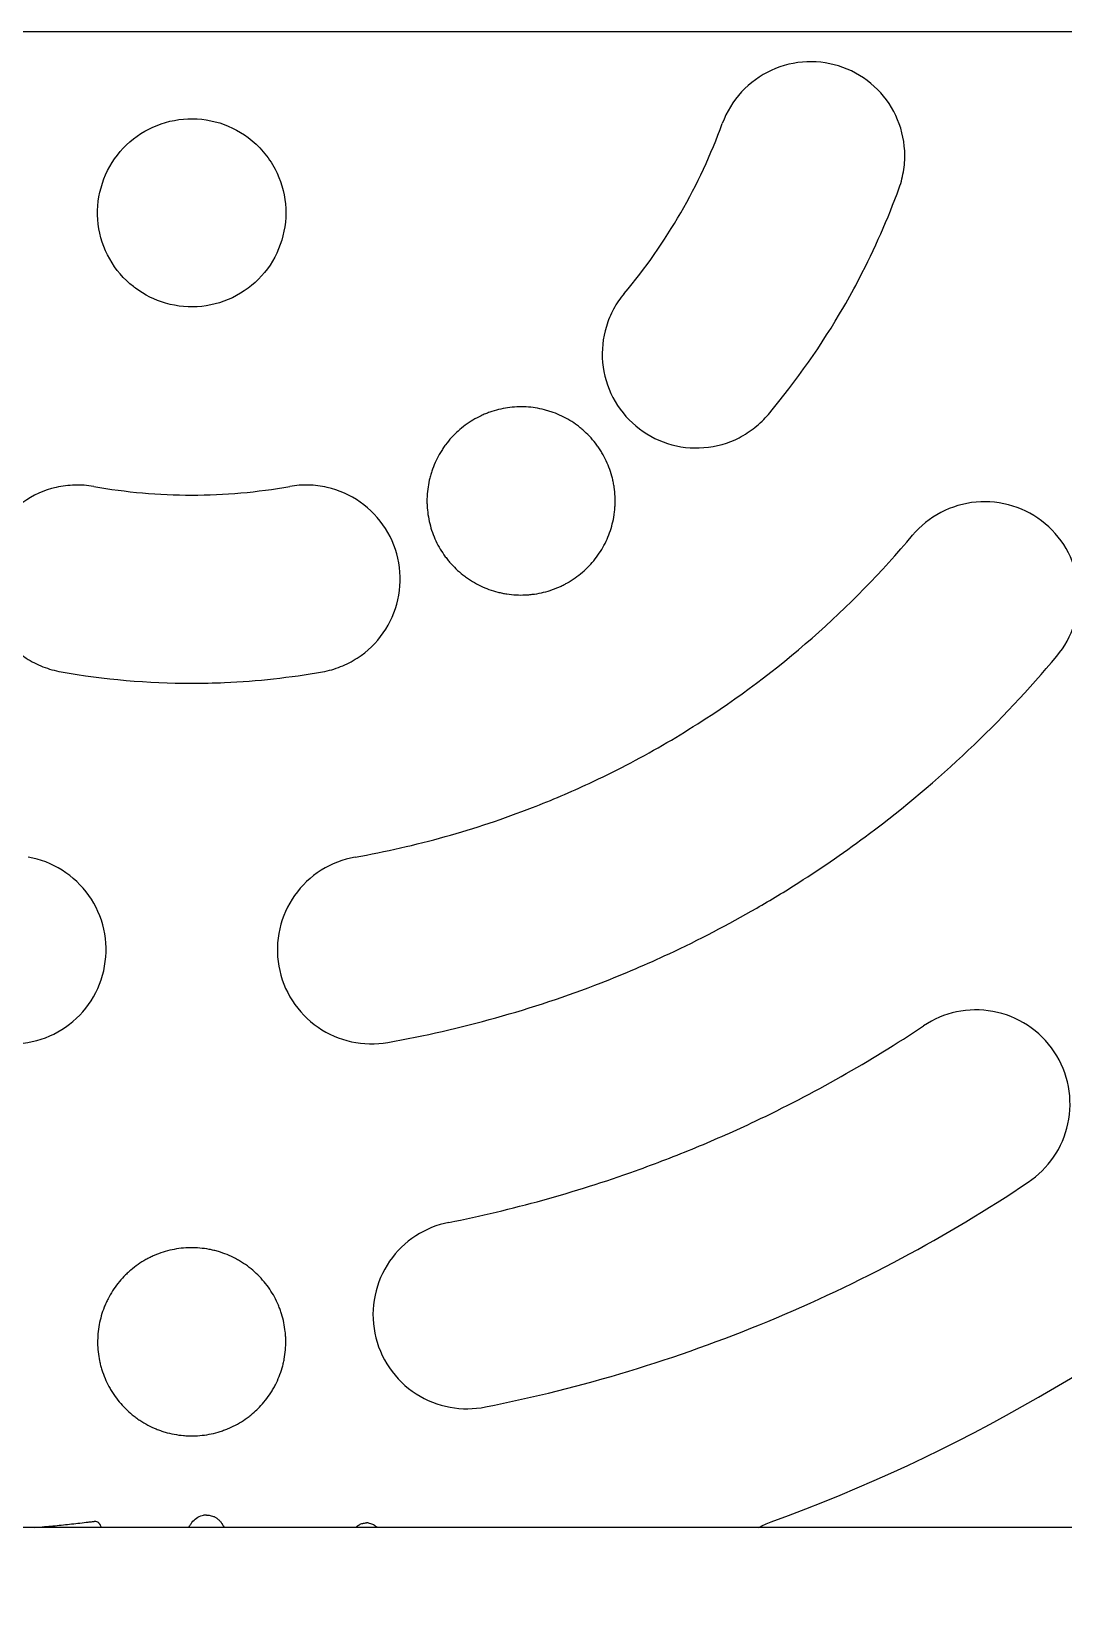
# Model space of a CAD drawing. Header units: millimetres. Extents: x 1061 to 4698, y 0 to 5700.
# Drawn here: x 2841.4 to 3088.2, y 2448.7 to 2825.8 of the extents above; entities that cross this region are included whole.
import ezdxf

# ---------------------------------------------------------------- set-up
doc = ezdxf.new("R2010")
doc.units = ezdxf.units.MM
doc.layers.add('AM_4', color=3, linetype='Continuous', lineweight=25)

msp = doc.modelspace()

# ---------------------------------------------------------------- linework, layer by layer
at = {"layer": 'AM_4'}
for p, q in [((2014.48, 2825.85), (3744.97, 2825.85)), ((2883.24, 2471.08), (2883.28, 2471.08)), ((3255.84, 2468.1), (2503.6, 2468.1)), ((2856.49, 2469.58), (2856.49, 2469.58)), ((2921.5, 2469.2), (2921.53, 2469.2))]:
    msp.add_line(p, q, dxfattribs=at)
for centre, radius, start, end in [((2879.72, 2850), 405, 290, 310), ((2949.92, 2850.1), 495, 270, 307.1965)]:
    msp.add_arc(centre, radius, start, end, dxfattribs=at)
for centre, major_axis, ratio, start_param, end_param in [((2883.24, 2466.9), (4.22, 0.04), 0.990282, 1.561515, 1.731957), ((2921.53, 2465.75), (3.46, 0.37), 0.993352, 1.354981, 1.463644)]:
    msp.add_ellipse(centre, major_axis=major_axis, ratio=ratio, start_param=start_param, end_param=end_param, dxfattribs=at)
for points, knots in [([(3048.87, 2788.44), (3049.39, 2789.86), (3049.76, 2791.34), (3050.2, 2794.33), (3050.27, 2795.84), (3050.03, 2800.27), (3049.31, 2803.13), (3046.81, 2808.4), (3045.06, 2810.77), (3040.75, 2814.72), (3038.2, 2816.26), (3032.68, 2818.27), (3029.76, 2818.73), (3023.88, 2818.5), (3020.99, 2817.8), (3015.63, 2815.33), (3013.22, 2813.58), (3009.18, 2809.22), (3007.61, 2806.64), (3006.58, 2803.83)], [0, 0, 0, 0, 0.455436, 0.455436, 0.909132, 0.909132, 1.789507, 1.789507, 2.668804, 2.668804, 3.562296, 3.562296, 4.44897, 4.44897, 5.338975, 5.338975, 6.227481, 6.227481, 7.126507, 7.126507, 7.126507, 7.126507]), ([(2866.25, 2764.48), (2868.42, 2762.86), (2870.88, 2761.63), (2876.29, 2760.07), (2879.22, 2759.82), (2885.02, 2760.44), (2887.84, 2761.31), (2892.99, 2764.09), (2895.28, 2765.98), (2899, 2770.52), (2900.39, 2773.14), (2902.1, 2778.76), (2902.4, 2781.71), (2901.84, 2787.54), (2901.01, 2790.37), (2898.86, 2794.45), (2897.92, 2795.83), (2895.76, 2798.37), (2894.56, 2799.5), (2893.23, 2800.49), (2890.88, 2802.26), (2888.2, 2803.55), (2882.5, 2805.02), (2879.55, 2805.19), (2873.78, 2804.39), (2871.01, 2803.44), (2865.96, 2800.54), (2863.74, 2798.6), (2860.15, 2793.98), (2858.82, 2791.33), (2857.25, 2785.66), (2857.03, 2782.7), (2857.75, 2776.85), (2858.67, 2774.03), (2861.55, 2768.91), (2863.48, 2766.66), (2865.94, 2764.72), (2866.09, 2764.6), (2866.25, 2764.48)], [7.104793, 7.104793, 7.104793, 7.104793, 7.920731, 7.920731, 8.793674, 8.793674, 9.670368, 9.670368, 10.550214, 10.550214, 11.43175, 11.43175, 12.312787, 12.312787, 13.189883, 13.189883, 13.690333, 13.690333, 14.187158, 14.187158, 14.187158, 15.07157, 15.07157, 15.951832, 15.951832, 16.824208, 16.824208, 17.701913, 17.701913, 18.584318, 18.584318, 19.468949, 19.468949, 20.352996, 20.352996, 21.23362, 21.23362, 21.291951, 21.291951, 21.291951, 21.291951]), ([(2983.14, 2763.22), (2988.19, 2769.24), (2992.71, 2775.69), (3000.57, 2789.31), (3003.89, 2796.44), (3006.58, 2803.83)], [-4.716747, -4.716747, -4.716747, -4.716747, -2.35832, -2.35832, 0, 0, 0, 0]), ([(3017.61, 2734.3), (3024.35, 2742.33), (3030.37, 2750.93), (3036.92, 2762.26), (3038.18, 2764.56), (3043.01, 2773.85), (3046.18, 2781.05), (3048.87, 2788.44)], [0, 0, 0, 0, 3.145319, 3.145319, 3.930301, 3.930301, 6.284139, 6.284139, 6.284139, 6.284139]), ([(2983.14, 2763.22), (2982.17, 2762.07), (2981.32, 2760.81), (2979.88, 2758.16), (2979.3, 2756.78), (2978, 2752.55), (2977.7, 2749.62), (2978.24, 2743.78), (2979.08, 2740.93), (2981.81, 2735.72), (2983.66, 2733.41), (2988.13, 2729.66), (2990.71, 2728.23), (2996.3, 2726.44), (2999.25, 2726.1), (3005.13, 2726.57), (3007.99, 2727.38), (3011.96, 2729.41), (3013.22, 2730.23), (3015.57, 2732.1), (3016.65, 2733.15), (3017.61, 2734.3)], [0, 0, 0, 0, 0.45373, 0.45373, 0.905154, 0.905154, 1.784215, 1.784215, 2.671307, 2.671307, 3.559281, 3.559281, 4.44283, 4.44283, 5.331491, 5.331491, 6.219102, 6.219102, 6.671892, 6.671892, 7.122871, 7.122871, 7.122871, 7.122871]), ([(2978.8, 2703.95), (2979.12, 2704.62), (2979.4, 2705.3), (2979.65, 2705.99), (2979.9, 2706.68), (2980.11, 2707.39), (2980.29, 2708.1), (2980.47, 2708.81), (2980.61, 2709.53), (2980.72, 2710.26), (2980.78, 2710.62), (2980.82, 2710.99), (2980.86, 2711.36), (2980.9, 2711.73), (2980.93, 2712.1), (2980.94, 2712.46), (2980.98, 2713.2), (2980.98, 2713.93), (2980.95, 2714.66), (2980.91, 2715.39), (2980.84, 2716.12), (2980.74, 2716.85), (2980.68, 2717.21), (2980.62, 2717.57), (2980.55, 2717.93), (2980.52, 2718.12), (2980.48, 2718.3), (2980.44, 2718.48), (2980.4, 2718.66), (2980.36, 2718.84), (2980.31, 2719.02), (2980.13, 2719.74), (2979.92, 2720.44), (2979.68, 2721.13), (2979.43, 2721.82), (2979.15, 2722.5), (2978.84, 2723.16), (2978.53, 2723.82), (2978.19, 2724.47), (2977.81, 2725.1), (2977.72, 2725.26), (2977.62, 2725.42), (2977.52, 2725.57), (2977.43, 2725.73), (2977.32, 2725.89), (2977.22, 2726.04), (2977.02, 2726.35), (2976.81, 2726.65), (2976.59, 2726.95), (2976.15, 2727.54), (2975.69, 2728.1), (2975.2, 2728.65), (2974.71, 2729.19), (2974.2, 2729.71), (2973.66, 2730.21), (2973.39, 2730.45), (2973.11, 2730.7), (2972.82, 2730.93), (2972.68, 2731.05), (2972.54, 2731.16), (2972.39, 2731.28), (2972.25, 2731.39), (2972.1, 2731.51), (2971.95, 2731.62), (2971.36, 2732.06), (2970.75, 2732.47), (2970.12, 2732.85), (2969.5, 2733.23), (2968.85, 2733.58), (2968.19, 2733.89), (2967.53, 2734.21), (2966.85, 2734.5), (2966.16, 2734.75), (2965.81, 2734.87), (2965.46, 2734.99), (2965.1, 2735.1), (2964.75, 2735.21), (2964.39, 2735.31), (2964.04, 2735.4), (2963.32, 2735.58), (2962.6, 2735.73), (2961.88, 2735.84), (2961.15, 2735.95), (2960.42, 2736.03), (2959.69, 2736.07), (2959.32, 2736.09), (2958.95, 2736.1), (2958.58, 2736.1), (2958.39, 2736.1), (2958.21, 2736.1), (2958.02, 2736.1), (2957.84, 2736.09), (2957.65, 2736.09), (2957.47, 2736.08), (2956.73, 2736.05), (2955.99, 2735.98), (2955.26, 2735.87), (2954.54, 2735.77), (2953.82, 2735.63), (2953.1, 2735.45), (2952.39, 2735.27), (2951.68, 2735.06), (2950.98, 2734.82), (2950.8, 2734.75), (2950.63, 2734.69), (2950.45, 2734.62), (2950.28, 2734.56), (2950.11, 2734.49), (2949.94, 2734.42), (2949.59, 2734.28), (2949.26, 2734.13), (2948.92, 2733.97), (2948.25, 2733.66), (2947.61, 2733.32), (2946.97, 2732.94), (2946.34, 2732.56), (2945.73, 2732.16), (2945.13, 2731.72), (2944.54, 2731.28), (2943.96, 2730.81), (2943.41, 2730.31), (2942.86, 2729.82), (2942.34, 2729.3), (2941.84, 2728.75), (2941.35, 2728.21), (2940.88, 2727.64), (2940.44, 2727.05), (2940.22, 2726.76), (2940.01, 2726.46), (2939.8, 2726.15), (2939.7, 2726), (2939.59, 2725.84), (2939.49, 2725.69), (2939.39, 2725.53), (2939.3, 2725.37), (2939.2, 2725.21), (2938.82, 2724.57), (2938.47, 2723.92), (2938.15, 2723.25), (2937.83, 2722.59), (2937.55, 2721.9), (2937.3, 2721.2), (2937.17, 2720.85), (2937.05, 2720.5), (2936.95, 2720.15), (2936.84, 2719.79), (2936.74, 2719.44), (2936.65, 2719.08), (2936.47, 2718.37), (2936.33, 2717.65), (2936.22, 2716.93), (2936.11, 2716.2), (2936.04, 2715.47), (2936, 2714.74), (2935.98, 2714.37), (2935.97, 2714), (2935.97, 2713.63), (2935.97, 2713.26), (2935.98, 2712.89), (2936, 2712.52), (2936.03, 2711.78), (2936.11, 2711.05), (2936.21, 2710.33), (2936.32, 2709.61), (2936.46, 2708.89), (2936.64, 2708.18), (2936.81, 2707.47), (2937.03, 2706.76), (2937.27, 2706.06), (2937.52, 2705.37), (2937.8, 2704.69), (2938.11, 2704.02), (2938.43, 2703.36), (2938.77, 2702.71), (2939.14, 2702.09), (2939.52, 2701.46), (2939.92, 2700.85), (2940.36, 2700.26), (2940.58, 2699.96), (2940.8, 2699.67), (2941.04, 2699.38), (2941.27, 2699.09), (2941.51, 2698.81), (2941.76, 2698.54), (2942.25, 2697.99), (2942.77, 2697.47), (2943.31, 2696.98), (2943.85, 2696.49), (2944.41, 2696.02), (2945, 2695.58), (2945.29, 2695.36), (2945.59, 2695.15), (2945.9, 2694.94), (2946.05, 2694.84), (2946.21, 2694.74), (2946.36, 2694.64), (2946.52, 2694.54), (2946.68, 2694.44), (2946.83, 2694.35), (2947.47, 2693.96), (2948.12, 2693.61), (2948.78, 2693.3), (2949.44, 2692.98), (2950.12, 2692.7), (2950.8, 2692.45), (2951.49, 2692.2), (2952.2, 2691.98), (2952.91, 2691.8), (2953.09, 2691.75), (2953.27, 2691.71), (2953.45, 2691.67), (2953.63, 2691.63), (2953.82, 2691.59), (2954, 2691.55), (2954.36, 2691.48), (2954.72, 2691.41), (2955.09, 2691.36), (2955.82, 2691.25), (2956.55, 2691.17), (2957.28, 2691.13), (2958.01, 2691.09), (2958.75, 2691.09), (2959.48, 2691.12), (2959.85, 2691.14), (2960.22, 2691.17), (2960.59, 2691.2), (2960.96, 2691.24), (2961.33, 2691.28), (2961.7, 2691.33), (2962.43, 2691.44), (2963.15, 2691.58), (2963.87, 2691.76), (2964.58, 2691.93), (2965.29, 2692.14), (2965.98, 2692.39), (2966.67, 2692.64), (2967.36, 2692.92), (2968.03, 2693.23), (2968.2, 2693.31), (2968.37, 2693.39), (2968.53, 2693.47), (2968.7, 2693.56), (2968.86, 2693.64), (2969.03, 2693.73), (2969.26, 2693.85), (2969.49, 2693.98), (2969.72, 2694.12)], [0, 0, 0, 0, 0.0024978, 0.0024978, 0.0024978, 0.0049955, 0.0049955, 0.0049955, 0.0074933, 0.0074933, 0.0074933, 0.0087421, 0.0087421, 0.0087421, 0.009991, 0.009991, 0.009991, 0.0124888, 0.0124888, 0.0124888, 0.0149865, 0.0149865, 0.0149865, 0.0162354, 0.0162354, 0.0162354, 0.0168599, 0.0168599, 0.0168599, 0.0174843, 0.0174843, 0.0174843, 0.0199821, 0.0199821, 0.0199821, 0.0224798, 0.0224798, 0.0224798, 0.0249776, 0.0249776, 0.0249776, 0.025602, 0.025602, 0.025602, 0.0262264, 0.0262264, 0.0262264, 0.0274753, 0.0274753, 0.0274753, 0.0299731, 0.0299731, 0.0299731, 0.0324708, 0.0324708, 0.0324708, 0.0337197, 0.0337197, 0.0337197, 0.0343442, 0.0343442, 0.0343442, 0.0349686, 0.0349686, 0.0349686, 0.0374664, 0.0374664, 0.0374664, 0.0399641, 0.0399641, 0.0399641, 0.0424619, 0.0424619, 0.0424619, 0.0437107, 0.0437107, 0.0437107, 0.0449596, 0.0449596, 0.0449596, 0.0474574, 0.0474574, 0.0474574, 0.0499551, 0.0499551, 0.0499551, 0.051204, 0.051204, 0.051204, 0.0518285, 0.0518285, 0.0518285, 0.0524529, 0.0524529, 0.0524529, 0.0549506, 0.0549506, 0.0549506, 0.0574484, 0.0574484, 0.0574484, 0.0599462, 0.0599462, 0.0599462, 0.0605706, 0.0605706, 0.0605706, 0.061195, 0.061195, 0.061195, 0.0624439, 0.0624439, 0.0624439, 0.0649417, 0.0649417, 0.0649417, 0.0674394, 0.0674394, 0.0674394, 0.0699372, 0.0699372, 0.0699372, 0.0724349, 0.0724349, 0.0724349, 0.0749327, 0.0749327, 0.0749327, 0.0761816, 0.0761816, 0.0761816, 0.076806, 0.076806, 0.076806, 0.0774305, 0.0774305, 0.0774305, 0.0799282, 0.0799282, 0.0799282, 0.082426, 0.082426, 0.082426, 0.0836749, 0.0836749, 0.0836749, 0.0849237, 0.0849237, 0.0849237, 0.0874215, 0.0874215, 0.0874215, 0.0899192, 0.0899192, 0.0899192, 0.0911681, 0.0911681, 0.0911681, 0.092417, 0.092417, 0.092417, 0.0949148, 0.0949148, 0.0949148, 0.0974125, 0.0974125, 0.0974125, 0.0999103, 0.0999103, 0.0999103, 0.102408, 0.102408, 0.102408, 0.1049058, 0.1049058, 0.1049058, 0.1074035, 0.1074035, 0.1074035, 0.1086524, 0.1086524, 0.1086524, 0.1099013, 0.1099013, 0.1099013, 0.1123991, 0.1123991, 0.1123991, 0.1148968, 0.1148968, 0.1148968, 0.1161457, 0.1161457, 0.1161457, 0.1167701, 0.1167701, 0.1167701, 0.1173946, 0.1173946, 0.1173946, 0.1198923, 0.1198923, 0.1198923, 0.1223901, 0.1223901, 0.1223901, 0.1248878, 0.1248878, 0.1248878, 0.1255123, 0.1255123, 0.1255123, 0.1261367, 0.1261367, 0.1261367, 0.1273856, 0.1273856, 0.1273856, 0.1298834, 0.1298834, 0.1298834, 0.1323811, 0.1323811, 0.1323811, 0.13363, 0.13363, 0.13363, 0.1348789, 0.1348789, 0.1348789, 0.1373766, 0.1373766, 0.1373766, 0.1398744, 0.1398744, 0.1398744, 0.1423721, 0.1423721, 0.1423721, 0.1429966, 0.1429966, 0.1429966, 0.143621, 0.143621, 0.143621, 0.1445165, 0.1445165, 0.1445165, 0.1445165]), ([(2856.28, 2717.05), (2854.79, 2717.31), (2853.28, 2717.43), (2850.26, 2717.34), (2848.77, 2717.15), (2844.44, 2716.15), (2841.75, 2714.94), (2836.97, 2711.56), (2834.94, 2709.42), (2831.71, 2704.32), (2830.7, 2701.53), (2829.71, 2695.94), (2829.76, 2693), (2831, 2687.26), (2832.18, 2684.53), (2835.53, 2679.68), (2837.67, 2677.61), (2841.41, 2675.19), (2842.75, 2674.5), (2845.54, 2673.4), (2846.99, 2673), (2848.47, 2672.73)], [0, 0, 0, 0, 0.453779, 0.453779, 0.906288, 0.906288, 1.788243, 1.788243, 2.6715, 2.6715, 3.608632, 3.608632, 4.595123, 4.595123, 5.587398, 5.587398, 6.57851, 6.57851, 7.083954, 7.083954, 7.587373, 7.587373, 7.587373, 7.587373]), ([(2856.28, 2717.05), (2864.02, 2715.69), (2871.86, 2715), (2887.58, 2715), (2895.42, 2715.69), (2903.17, 2717.05)], [-4.716748, -4.716748, -4.716748, -4.716748, -2.358321, -2.358321, 0, 0, 0, 0]), ([(2910.98, 2672.73), (2912.47, 2673), (2913.92, 2673.41), (2916.73, 2674.51), (2918.06, 2675.2), (2921.76, 2677.6), (2923.87, 2679.65), (2927.2, 2684.42), (2928.39, 2687.12), (2929.68, 2692.86), (2929.75, 2695.85), (2928.72, 2701.71), (2927.64, 2704.49), (2924.46, 2709.48), (2922.4, 2711.62), (2917.62, 2714.98), (2914.93, 2716.17), (2910.64, 2717.16), (2909.15, 2717.35), (2906.15, 2717.42), (2904.65, 2717.31), (2903.17, 2717.05)], [0, 0, 0, 0, 0.453482, 0.453482, 0.904659, 0.904659, 1.780177, 1.780177, 2.662553, 2.662553, 3.560614, 3.560614, 4.456243, 4.456243, 5.345345, 5.345345, 6.221159, 6.221159, 6.670849, 6.670849, 7.12281, 7.12281, 7.12281, 7.12281]), ([(3086.56, 2676.45), (3088.45, 2678.71), (3089.88, 2681.32), (3091.66, 2686.92), (3091.98, 2689.85), (3091.5, 2695.71), (3090.68, 2698.58), (3087.96, 2703.87), (3086.07, 2706.22), (3081.52, 2710.05), (3078.89, 2711.49), (3073.21, 2713.27), (3070.22, 2713.59), (3064.31, 2713.04), (3061.45, 2712.2), (3056.25, 2709.46), (3053.96, 2707.61), (3052.08, 2705.37)], [0, 0, 0, 0, 0.886116, 0.886116, 1.766704, 1.766704, 2.664417, 2.664417, 3.572986, 3.572986, 4.475641, 4.475641, 5.378886, 5.378886, 6.270968, 6.270968, 7.148166, 7.148166, 7.148166, 7.148166]), ([(2918.79, 2628.42), (2922.42, 2629.06), (2926.03, 2629.79), (2933.21, 2631.42), (2936.77, 2632.32), (2947.39, 2635.29), (2954.35, 2637.61), (2965.79, 2642.05), (2970.31, 2643.98), (2980.74, 2648.84), (2986.58, 2651.88), (2995.13, 2656.82), (2997.93, 2658.53), (3010.32, 2666.42), (3019.46, 2673.28), (3036.67, 2688.37), (3044.71, 2696.58), (3052.08, 2705.37)], [-15.707947, -15.707947, -15.707947, -15.707947, -14.605395, -14.605395, -13.506545, -13.506545, -11.304598, -11.304598, -9.827217, -9.827217, -7.849079, -7.849079, -6.865374, -6.865374, -3.443133, -3.443133, 0, 0, 0, 0]), ([(2969.72, 2694.12), (2969.81, 2694.17), (2969.9, 2694.22), (2969.99, 2694.27), (2970.63, 2694.65), (2971.24, 2695.06), (2971.83, 2695.49), (2972.42, 2695.93), (2972.99, 2696.4), (2973.54, 2696.89), (2973.82, 2697.14), (2974.08, 2697.39), (2974.35, 2697.66), (2974.48, 2697.79), (2974.61, 2697.92), (2974.74, 2698.05), (2974.87, 2698.19), (2974.99, 2698.32), (2975.12, 2698.46), (2975.62, 2699.01), (2976.08, 2699.58), (2976.52, 2700.17), (2976.96, 2700.76), (2977.37, 2701.37), (2977.75, 2702), (2978.13, 2702.63), (2978.48, 2703.28), (2978.8, 2703.95)], [0.14451649, 0.14451649, 0.14451649, 0.14451649, 0.14486989, 0.14486989, 0.14486989, 0.14736765, 0.14736765, 0.14736765, 0.14986541, 0.14986541, 0.14986541, 0.15111428, 0.15111428, 0.15111428, 0.15173872, 0.15173872, 0.15173872, 0.15236316, 0.15236316, 0.15236316, 0.15486092, 0.15486092, 0.15486092, 0.15735867, 0.15735867, 0.15735867, 0.15985643, 0.15985643, 0.15985643, 0.15985643]), ([(2926.61, 2584.1), (2944.05, 2587.18), (2961.13, 2591.96), (2983.12, 2600.51), (2988.54, 2602.83), (3001.01, 2608.65), (3007.98, 2612.28), (3018.2, 2618.18), (3021.56, 2620.22), (3030.65, 2626.02), (3036.3, 2629.93), (3050.03, 2640.24), (3057.91, 2646.88), (3072.87, 2661.05), (3079.93, 2668.55), (3086.56, 2676.45)], [0, 0, 0, 0, 5.312033, 5.312033, 7.08312, 7.08312, 9.44814, 9.44814, 10.626117, 10.626117, 12.686495, 12.686495, 15.778237, 15.778237, 18.86997, 18.86997, 18.86997, 18.86997]), ([(2848.47, 2672.73), (2858.79, 2670.91), (2869.25, 2670), (2882.34, 2670), (2884.96, 2670.06), (2895.42, 2670.51), (2903.24, 2671.37), (2910.98, 2672.73)], [0, 0, 0, 0, 3.145319, 3.145319, 3.930302, 3.930302, 6.284139, 6.284139, 6.284139, 6.284139]), ([(2832.84, 2584.1), (2835.75, 2583.59), (2838.73, 2583.65), (2844.48, 2584.93), (2847.18, 2586.11), (2852.01, 2589.47), (2854.08, 2591.61), (2857.28, 2596.6), (2858.38, 2599.41), (2859.42, 2605.27), (2859.35, 2608.26), (2858.06, 2614.07), (2856.84, 2616.82), (2853.41, 2621.67), (2851.24, 2623.72), (2846.27, 2626.85), (2843.53, 2627.91), (2840.65, 2628.42)], [0, 0, 0, 0, 0.887325, 0.887325, 1.770557, 1.770557, 2.663635, 2.663635, 3.572807, 3.572807, 4.475299, 4.475299, 5.378352, 5.378352, 6.270246, 6.270246, 7.147054, 7.147054, 7.147054, 7.147054]), ([(2918.79, 2628.42), (2915.9, 2627.91), (2913.13, 2626.83), (2908.17, 2623.69), (2906.03, 2621.65), (2902.63, 2616.85), (2901.42, 2614.14), (2900.1, 2608.35), (2900.02, 2605.32), (2901.06, 2599.41), (2902.16, 2596.6), (2905.39, 2591.58), (2907.48, 2589.43), (2912.33, 2586.08), (2915.04, 2584.9), (2920.76, 2583.65), (2923.72, 2583.59), (2926.61, 2584.1)], [0, 0, 0, 0, 0.883075, 0.883075, 1.766725, 1.766725, 2.65876, 2.65876, 3.571983, 3.571983, 4.483319, 4.483319, 5.384075, 5.384075, 6.265556, 6.265556, 7.146447, 7.146447, 7.146447, 7.146447]), ([(3079.73, 2550.67), (3082.11, 2552.27), (3084.17, 2554.3), (3087.45, 2559.09), (3088.62, 2561.8), (3089.86, 2567.6), (3089.89, 2570.62), (3088.78, 2576.52), (3087.62, 2579.36), (3084.25, 2584.41), (3082.07, 2586.56), (3077.03, 2589.85), (3074.22, 2590.98), (3068.39, 2592.04), (3065.44, 2592), (3059.77, 2590.8), (3057.11, 2589.68), (3054.73, 2588.09)], [0, 0, 0, 0, 0.860998, 0.860998, 1.747806, 1.747806, 2.657403, 2.657403, 3.590224, 3.590224, 4.520655, 4.520655, 5.43572, 5.43572, 6.32067, 6.32067, 7.179586, 7.179586, 7.179586, 7.179586]), ([(2941.18, 2541.05), (2948.75, 2542.56), (2956.25, 2544.34), (2971.14, 2548.46), (2978.53, 2550.8), (2990.67, 2555.14), (2995.49, 2557), (3005.03, 2560.95), (3009.76, 2563.04), (3021.41, 2568.56), (3028.27, 2572.12), (3041.71, 2579.73), (3048.29, 2583.79), (3054.73, 2588.09)], [-12.377406, -12.377406, -12.377406, -12.377406, -10.058804, -10.058804, -7.734679, -7.734679, -6.182751, -6.182751, -4.635305, -4.635305, -2.321115, -2.321115, 0, 0, 0, 0]), ([(2949.96, 2496.92), (2961.51, 2499.22), (2972.95, 2502.08), (2995.5, 2508.92), (3006.6, 2512.89), (3028.38, 2521.91), (3039.04, 2526.95), (3059.82, 2538.06), (3069.93, 2544.13), (3079.73, 2550.67)], [0, 0, 0, 0, 3.535399, 3.535399, 7.072591, 7.072591, 10.60955, 10.60955, 14.146766, 14.146766, 14.146766, 14.146766]), ([(2941.18, 2541.05), (2938.36, 2540.49), (2935.69, 2539.4), (2930.83, 2536.24), (2928.71, 2534.17), (2925.35, 2529.3), (2924.16, 2526.53), (2922.92, 2520.64), (2922.91, 2517.57), (2924.09, 2511.61), (2925.28, 2508.79), (2928.69, 2503.81), (2930.86, 2501.69), (2935.86, 2498.48), (2938.61, 2497.38), (2944.3, 2496.34), (2947.16, 2496.36), (2949.96, 2496.92)], [0, 0, 0, 0, 0.860809, 0.860809, 1.749202, 1.749202, 2.659785, 2.659785, 3.594608, 3.594608, 4.526516, 4.526516, 5.445596, 5.445596, 6.334248, 6.334248, 7.189599, 7.189599, 7.189599, 7.189599]), ([(2895.63, 2496.59), (2895.72, 2496.68), (2895.82, 2496.77), (2895.9, 2496.87), (2896.41, 2497.39), (2896.9, 2497.94), (2897.35, 2498.52), (2897.8, 2499.09), (2898.23, 2499.68), (2898.63, 2500.3), (2898.73, 2500.46), (2898.83, 2500.61), (2898.92, 2500.77), (2899.02, 2500.93), (2899.11, 2501.09), (2899.21, 2501.24), (2899.39, 2501.56), (2899.57, 2501.89), (2899.73, 2502.21), (2900.07, 2502.86), (2900.37, 2503.52), (2900.64, 2504.2), (2900.9, 2504.87), (2901.14, 2505.56), (2901.34, 2506.26), (2901.44, 2506.61), (2901.53, 2506.96), (2901.62, 2507.31), (2901.7, 2507.67), (2901.78, 2508.03), (2901.84, 2508.39), (2901.98, 2509.11), (2902.08, 2509.83), (2902.14, 2510.56), (2902.2, 2511.29), (2902.23, 2512.02), (2902.22, 2512.75), (2902.22, 2513.12), (2902.2, 2513.48), (2902.18, 2513.85), (2902.16, 2514.21), (2902.13, 2514.57), (2902.09, 2514.93), (2902.01, 2515.66), (2901.9, 2516.37), (2901.75, 2517.08), (2901.6, 2517.79), (2901.42, 2518.49), (2901.21, 2519.19), (2901.1, 2519.54), (2900.98, 2519.88), (2900.85, 2520.23), (2900.79, 2520.4), (2900.73, 2520.57), (2900.66, 2520.74), (2900.59, 2520.92), (2900.52, 2521.08), (2900.45, 2521.25), (2900.17, 2521.93), (2899.85, 2522.59), (2899.5, 2523.23), (2899.16, 2523.87), (2898.78, 2524.49), (2898.37, 2525.09), (2897.96, 2525.7), (2897.52, 2526.29), (2897.04, 2526.86), (2896.57, 2527.43), (2896.07, 2527.97), (2895.55, 2528.49), (2895.03, 2529.01), (2894.48, 2529.5), (2893.91, 2529.96), (2893.34, 2530.43), (2892.75, 2530.86), (2892.13, 2531.27), (2891.97, 2531.38), (2891.81, 2531.48), (2891.66, 2531.58), (2891.5, 2531.67), (2891.34, 2531.77), (2891.18, 2531.87), (2890.86, 2532.06), (2890.53, 2532.24), (2890.2, 2532.41), (2889.55, 2532.76), (2888.87, 2533.07), (2888.19, 2533.35), (2887.5, 2533.63), (2886.8, 2533.87), (2886.09, 2534.08), (2885.73, 2534.19), (2885.37, 2534.28), (2885.01, 2534.37), (2884.82, 2534.42), (2884.64, 2534.46), (2884.46, 2534.5), (2884.27, 2534.54), (2884.09, 2534.57), (2883.91, 2534.61), (2883.17, 2534.75), (2882.43, 2534.85), (2881.69, 2534.91), (2880.95, 2534.98), (2880.21, 2535.01), (2879.47, 2535), (2878.72, 2534.99), (2877.98, 2534.94), (2877.23, 2534.86), (2876.48, 2534.78), (2875.74, 2534.66), (2875.02, 2534.5), (2874.29, 2534.35), (2873.57, 2534.16), (2872.87, 2533.93), (2872.16, 2533.7), (2871.47, 2533.44), (2870.78, 2533.15), (2870.61, 2533.07), (2870.44, 2533), (2870.27, 2532.92), (2870.1, 2532.84), (2869.93, 2532.76), (2869.77, 2532.68), (2869.43, 2532.51), (2869.1, 2532.34), (2868.78, 2532.16), (2868.13, 2531.8), (2867.5, 2531.41), (2866.9, 2530.99), (2866.29, 2530.57), (2865.71, 2530.12), (2865.15, 2529.64), (2864.87, 2529.4), (2864.59, 2529.16), (2864.32, 2528.91), (2864.19, 2528.78), (2864.06, 2528.65), (2863.92, 2528.52), (2863.79, 2528.39), (2863.66, 2528.26), (2863.53, 2528.12), (2863.02, 2527.59), (2862.53, 2527.04), (2862.08, 2526.46), (2861.63, 2525.89), (2861.2, 2525.3), (2860.81, 2524.68), (2860.41, 2524.07), (2860.05, 2523.44), (2859.71, 2522.79), (2859.63, 2522.62), (2859.55, 2522.46), (2859.47, 2522.3), (2859.39, 2522.13), (2859.31, 2521.96), (2859.23, 2521.8), (2859.08, 2521.46), (2858.94, 2521.12), (2858.8, 2520.78), (2858.53, 2520.1), (2858.3, 2519.42), (2858.1, 2518.72), (2857.9, 2518.02), (2857.73, 2517.32), (2857.6, 2516.61), (2857.47, 2515.89), (2857.37, 2515.17), (2857.31, 2514.44)], [0.0626213, 0.0626213, 0.0626213, 0.0626213, 0.06306539, 0.06306539, 0.06306539, 0.065588, 0.065588, 0.065588, 0.06811062, 0.06811062, 0.06811062, 0.06874127, 0.06874127, 0.06874127, 0.06937193, 0.06937193, 0.06937193, 0.07063323, 0.07063323, 0.07063323, 0.07315585, 0.07315585, 0.07315585, 0.07567847, 0.07567847, 0.07567847, 0.07693977, 0.07693977, 0.07693977, 0.07820108, 0.07820108, 0.07820108, 0.0807237, 0.0807237, 0.0807237, 0.08324631, 0.08324631, 0.08324631, 0.08450762, 0.08450762, 0.08450762, 0.08576893, 0.08576893, 0.08576893, 0.08829154, 0.08829154, 0.08829154, 0.09081416, 0.09081416, 0.09081416, 0.09207547, 0.09207547, 0.09207547, 0.09270612, 0.09270612, 0.09270612, 0.09333677, 0.09333677, 0.09333677, 0.09585939, 0.09585939, 0.09585939, 0.09838201, 0.09838201, 0.09838201, 0.10090462, 0.10090462, 0.10090462, 0.10342724, 0.10342724, 0.10342724, 0.10594985, 0.10594985, 0.10594985, 0.10847247, 0.10847247, 0.10847247, 0.10910312, 0.10910312, 0.10910312, 0.10973378, 0.10973378, 0.10973378, 0.11099508, 0.11099508, 0.11099508, 0.1135177, 0.1135177, 0.1135177, 0.11604031, 0.11604031, 0.11604031, 0.11730162, 0.11730162, 0.11730162, 0.11793228, 0.11793228, 0.11793228, 0.11856293, 0.11856293, 0.11856293, 0.12108555, 0.12108555, 0.12108555, 0.12360816, 0.12360816, 0.12360816, 0.12613078, 0.12613078, 0.12613078, 0.12865339, 0.12865339, 0.12865339, 0.13117601, 0.13117601, 0.13117601, 0.13369862, 0.13369862, 0.13369862, 0.13432928, 0.13432928, 0.13432928, 0.13495993, 0.13495993, 0.13495993, 0.13622124, 0.13622124, 0.13622124, 0.13874385, 0.13874385, 0.13874385, 0.14126647, 0.14126647, 0.14126647, 0.14252778, 0.14252778, 0.14252778, 0.14315843, 0.14315843, 0.14315843, 0.14378909, 0.14378909, 0.14378909, 0.1463117, 0.1463117, 0.1463117, 0.14883432, 0.14883432, 0.14883432, 0.15135693, 0.15135693, 0.15135693, 0.15198759, 0.15198759, 0.15198759, 0.15261824, 0.15261824, 0.15261824, 0.15387955, 0.15387955, 0.15387955, 0.15640216, 0.15640216, 0.15640216, 0.15892484, 0.15892484, 0.15892484, 0.16144739, 0.16144739, 0.16144739, 0.16144739]), ([(2857.31, 2514.44), (2857.24, 2513.71), (2857.22, 2512.98), (2857.22, 2512.26), (2857.23, 2511.53), (2857.28, 2510.81), (2857.35, 2510.09), (2857.43, 2509.37), (2857.54, 2508.65), (2857.69, 2507.94), (2857.76, 2507.58), (2857.85, 2507.22), (2857.94, 2506.87), (2858.03, 2506.51), (2858.13, 2506.16), (2858.24, 2505.81), (2858.46, 2505.11), (2858.71, 2504.43), (2858.99, 2503.76), (2859.27, 2503.09), (2859.59, 2502.44), (2859.93, 2501.79), (2860.11, 2501.47), (2860.29, 2501.16), (2860.48, 2500.84), (2860.67, 2500.53), (2860.87, 2500.22), (2861.07, 2499.91), (2861.49, 2499.3), (2861.93, 2498.71), (2862.4, 2498.15), (2862.86, 2497.58), (2863.36, 2497.04), (2863.88, 2496.53), (2864.4, 2496.01), (2864.95, 2495.52), (2865.52, 2495.05), (2865.67, 2494.93), (2865.81, 2494.82), (2865.96, 2494.7), (2866.11, 2494.59), (2866.25, 2494.48), (2866.4, 2494.37), (2866.7, 2494.15), (2867.01, 2493.93), (2867.32, 2493.73), (2867.94, 2493.32), (2868.57, 2492.94), (2869.22, 2492.6), (2869.88, 2492.26), (2870.55, 2491.94), (2871.24, 2491.66), (2871.58, 2491.52), (2871.93, 2491.39), (2872.28, 2491.27), (2872.46, 2491.2), (2872.64, 2491.14), (2872.82, 2491.09), (2873, 2491.03), (2873.18, 2490.97), (2873.35, 2490.92), (2874.07, 2490.71), (2874.79, 2490.53), (2875.52, 2490.4), (2876.25, 2490.26), (2876.99, 2490.15), (2877.73, 2490.09), (2878.1, 2490.06), (2878.47, 2490.03), (2878.85, 2490.02), (2879.22, 2490), (2879.6, 2490), (2879.97, 2490), (2880.72, 2490.01), (2881.47, 2490.06), (2882.21, 2490.14), (2882.95, 2490.22), (2883.68, 2490.34), (2884.41, 2490.49), (2885.13, 2490.65), (2885.85, 2490.84), (2886.56, 2491.06), (2886.74, 2491.12), (2886.92, 2491.18), (2887.1, 2491.24), (2887.27, 2491.3), (2887.45, 2491.37), (2887.62, 2491.43), (2887.97, 2491.56), (2888.32, 2491.7), (2888.66, 2491.85), (2889.34, 2492.15), (2890.01, 2492.47), (2890.65, 2492.83), (2891.29, 2493.19), (2891.92, 2493.58), (2892.53, 2494), (2892.83, 2494.21), (2893.13, 2494.43), (2893.43, 2494.65), (2893.72, 2494.88), (2894.01, 2495.11), (2894.29, 2495.35), (2894.76, 2495.75), (2895.21, 2496.16), (2895.63, 2496.59)], [0, 0, 0, 0, 0.00252262, 0.00252262, 0.00252262, 0.00504523, 0.00504523, 0.00504523, 0.00756785, 0.00756785, 0.00756785, 0.00882915, 0.00882915, 0.00882915, 0.01009046, 0.01009046, 0.01009046, 0.01261308, 0.01261308, 0.01261308, 0.01513569, 0.01513569, 0.01513569, 0.016397, 0.016397, 0.016397, 0.01765831, 0.01765831, 0.01765831, 0.02018092, 0.02018092, 0.02018092, 0.02270354, 0.02270354, 0.02270354, 0.02522616, 0.02522616, 0.02522616, 0.02585681, 0.02585681, 0.02585681, 0.02648746, 0.02648746, 0.02648746, 0.02774877, 0.02774877, 0.02774877, 0.03027139, 0.03027139, 0.03027139, 0.032794, 0.032794, 0.032794, 0.03405531, 0.03405531, 0.03405531, 0.03468596, 0.03468596, 0.03468596, 0.03531662, 0.03531662, 0.03531662, 0.03783923, 0.03783923, 0.03783923, 0.04036185, 0.04036185, 0.04036185, 0.04162316, 0.04162316, 0.04162316, 0.04288446, 0.04288446, 0.04288446, 0.04540708, 0.04540708, 0.04540708, 0.0479297, 0.0479297, 0.0479297, 0.05045231, 0.05045231, 0.05045231, 0.05108296, 0.05108296, 0.05108296, 0.05171362, 0.05171362, 0.05171362, 0.05297493, 0.05297493, 0.05297493, 0.05549754, 0.05549754, 0.05549754, 0.05802016, 0.05802016, 0.05802016, 0.05928146, 0.05928146, 0.05928146, 0.06054277, 0.06054277, 0.06054277, 0.0626213, 0.0626213, 0.0626213, 0.0626213]), ([(2879.01, 2468.1), (2879.15, 2468.34), (2879.3, 2468.57), (2879.45, 2468.83), (2879.46, 2468.84), (2879.47, 2468.86), (2879.48, 2468.86), (2879.49, 2468.88), (2879.49, 2468.89), (2879.5, 2468.9), (2879.5, 2468.91), (2879.51, 2468.92), (2879.51, 2468.92), (2879.51, 2468.93), (2879.52, 2468.93), (2879.52, 2468.94), (2879.52, 2468.94), (2879.53, 2468.95), (2879.53, 2468.95), (2879.53, 2468.95), (2879.53, 2468.96), (2879.53, 2468.96), (2879.53, 2468.96), (2879.54, 2468.96), (2879.54, 2468.96), (2879.54, 2468.97), (2879.54, 2468.97), (2879.54, 2468.97), (2879.54, 2468.97), (2879.54, 2468.97), (2879.54, 2468.97), (2879.55, 2468.98), (2879.55, 2468.99), (2879.83, 2469.43), (2880.16, 2469.81), (2880.94, 2470.44), (2881.38, 2470.69), (2882.08, 2470.92), (2882.3, 2470.98), (2882.52, 2471.02)], [-0.7634868, -0.7634868, -0.7634868, -0.7634868, -0.4436633, -0.4436633, -0.4301038, -0.4301038, -0.4190525, -0.4190525, -0.4100281, -0.4100281, -0.4025443, -0.4025443, -0.3965582, -0.3965582, -0.3917808, -0.3917808, -0.3879935, -0.3879935, -0.384722, -0.384722, -0.3821934, -0.3821934, -0.3809741, -0.3809741, -0.3788661, -0.3788661, -0.3787894, -0.3787894, -0.3787302, -0.3787302, -0.3785186, -0.3785186, -0.3744509, -0.3744509, -0.2208513, -0.2208513, -0.0681954, -0.0681954, 0, 0, 0, 0]), ([(2883.91, 2471.03), (2884.08, 2471), (2884.25, 2470.97), (2884.41, 2470.92), (2884.59, 2470.87), (2884.78, 2470.81), (2884.95, 2470.74), (2885.02, 2470.71), (2885.09, 2470.67), (2885.16, 2470.64), (2885.26, 2470.59), (2885.35, 2470.54), (2885.45, 2470.48), (2885.54, 2470.43), (2885.63, 2470.37), (2885.72, 2470.31), (2885.78, 2470.26), (2885.84, 2470.22), (2885.9, 2470.17), (2886.01, 2470.09), (2886.12, 2470), (2886.22, 2469.9), (2886.25, 2469.87), (2886.28, 2469.84), (2886.31, 2469.82), (2886.36, 2469.77), (2886.4, 2469.72), (2886.45, 2469.67), (2886.52, 2469.59), (2886.59, 2469.51), (2886.65, 2469.43), (2886.72, 2469.34), (2886.78, 2469.26), (2886.84, 2469.17), (2886.88, 2469.12), (2886.91, 2469.08), (2886.94, 2469.02), (2886.95, 2469.01), (2886.96, 2468.99), (2886.97, 2468.97), (2886.97, 2468.97), (2886.98, 2468.97), (2886.98, 2468.96), (2886.98, 2468.95), (2886.99, 2468.95), (2886.99, 2468.94), (2887, 2468.93), (2887.01, 2468.91), (2887.02, 2468.9), (2887.02, 2468.89), (2887.03, 2468.88), (2887.03, 2468.87), (2887.06, 2468.83), (2887.08, 2468.79), (2887.11, 2468.75), (2887.16, 2468.66), (2887.22, 2468.57), (2887.27, 2468.49), (2887.35, 2468.36), (2887.43, 2468.23), (2887.51, 2468.1)], [0, 0, 0, 0, 0.00051019, 0.00051019, 0.00051019, 0.001081706, 0.001081706, 0.001081706, 0.001308755, 0.001308755, 0.001308755, 0.001640908, 0.001640908, 0.001640908, 0.001963133, 0.001963133, 0.001963133, 0.002196414, 0.002196414, 0.002196414, 0.002617511, 0.002617511, 0.002617511, 0.002739599, 0.002739599, 0.002739599, 0.002944699, 0.002944699, 0.002944699, 0.003263196, 0.003263196, 0.003263196, 0.003599077, 0.003599077, 0.003599077, 0.003774403, 0.003774403, 0.003774403, 0.003828202, 0.003828202, 0.003828202, 0.003840669, 0.003840669, 0.003840669, 0.003875858, 0.003875858, 0.003875858, 0.003926266, 0.003926266, 0.003926266, 0.003957134, 0.003957134, 0.003957134, 0.004112843, 0.004112843, 0.004112843, 0.004424175, 0.004424175, 0.004424175, 0.004894773, 0.004894773, 0.004894773, 0.004894773]), ([(2842.16, 2468.1), (2842.96, 2468.16), (2843.76, 2468.23), (2844.56, 2468.3), (2845.89, 2468.41), (2847.21, 2468.54), (2848.53, 2468.68), (2849.86, 2468.81), (2851.18, 2468.96), (2852.5, 2469.11), (2853.17, 2469.18), (2853.83, 2469.26), (2854.49, 2469.34), (2854.82, 2469.38), (2855.15, 2469.42), (2855.48, 2469.46), (2855.64, 2469.48), (2855.81, 2469.5), (2855.98, 2469.52), (2856.06, 2469.53), (2856.14, 2469.54), (2856.22, 2469.55), (2856.26, 2469.56), (2856.31, 2469.56), (2856.35, 2469.57), (2856.37, 2469.57), (2856.39, 2469.57), (2856.41, 2469.57), (2856.42, 2469.58), (2856.43, 2469.58), (2856.45, 2469.58), (2856.45, 2469.58), (2856.46, 2469.58), (2856.46, 2469.58), (2856.47, 2469.58), (2856.47, 2469.58), (2856.47, 2469.58), (2856.47, 2469.58), (2856.48, 2469.58), (2856.48, 2469.58), (2856.48, 2469.58), (2856.48, 2469.58), (2856.48, 2469.58), (2856.48, 2469.58), (2856.48, 2469.58), (2856.49, 2469.58)], [0.06182, 0.06182, 0.06182, 0.06182, 0.06424394, 0.06424394, 0.06424394, 0.06825246, 0.06825246, 0.06825246, 0.07226098, 0.07226098, 0.07226098, 0.07426524, 0.07426524, 0.07426524, 0.07526737, 0.07526737, 0.07526737, 0.07576843, 0.07576843, 0.07576843, 0.07601897, 0.07601897, 0.07601897, 0.07614423, 0.07614423, 0.07614423, 0.07620686, 0.07620686, 0.07620686, 0.07623818, 0.07623818, 0.07623818, 0.07625384, 0.07625384, 0.07625384, 0.07626167, 0.07626167, 0.07626167, 0.07626558, 0.07626558, 0.07626558, 0.07626754, 0.07626754, 0.07626754, 0.0762695, 0.0762695, 0.0762695, 0.0762695]), ([(2856.49, 2469.58), (2856.52, 2469.59), (2856.54, 2469.59), (2856.58, 2469.59), (2856.59, 2469.59), (2856.61, 2469.59), (2856.64, 2469.59), (2856.64, 2469.59), (2856.64, 2469.59), (2856.65, 2469.59), (2856.66, 2469.59), (2856.67, 2469.6), (2856.68, 2469.6), (2856.68, 2469.6), (2856.69, 2469.6), (2856.69, 2469.6), (2856.7, 2469.6), (2856.72, 2469.6), (2856.73, 2469.59)], [0.0013085672, 0.0013085672, 0.0013085672, 0.0013085672, 0.001370163, 0.001370163, 0.001370163, 0.001400961, 0.001400961, 0.001400961, 0.0014055107, 0.0014055107, 0.0014055107, 0.00141636, 0.00141636, 0.00141636, 0.0014216784, 0.0014216784, 0.0014216784, 0.001431759, 0.001431759, 0.001431759, 0.001431759]), ([(2857.23, 2469.43), (2857.23, 2469.43), (2857.23, 2469.43), (2857.24, 2469.42), (2857.25, 2469.42), (2857.25, 2469.41), (2857.26, 2469.41), (2857.26, 2469.4), (2857.27, 2469.4), (2857.27, 2469.4), (2857.28, 2469.39), (2857.29, 2469.39), (2857.29, 2469.38), (2857.3, 2469.38), (2857.3, 2469.38), (2857.3, 2469.37), (2857.32, 2469.36), (2857.33, 2469.35), (2857.35, 2469.34), (2857.38, 2469.31), (2857.4, 2469.29), (2857.42, 2469.26), (2857.46, 2469.22), (2857.49, 2469.18), (2857.52, 2469.15), (2857.55, 2469.11), (2857.58, 2469.07), (2857.6, 2469.04), (2857.62, 2469.01), (2857.64, 2468.97), (2857.66, 2468.94), (2857.68, 2468.91), (2857.7, 2468.89), (2857.72, 2468.86), (2857.73, 2468.83), (2857.75, 2468.8), (2857.76, 2468.78), (2857.79, 2468.72), (2857.82, 2468.67), (2857.85, 2468.62), (2857.9, 2468.52), (2857.95, 2468.41), (2858, 2468.31), (2858.04, 2468.24), (2858.07, 2468.17), (2858.1, 2468.1)], [0.013271105, 0.013271105, 0.013271105, 0.013271105, 0.013272874, 0.013272874, 0.013272874, 0.013277725, 0.013277725, 0.013277725, 0.013280815, 0.013280815, 0.013280815, 0.013287423, 0.013287423, 0.013287423, 0.013290524, 0.013290524, 0.013290524, 0.01330685, 0.01330685, 0.01330685, 0.013345715, 0.013345715, 0.013345715, 0.013423419, 0.013423419, 0.013423419, 0.013501118, 0.013501118, 0.013501118, 0.013578799, 0.013578799, 0.013578799, 0.013656501, 0.013656501, 0.013656501, 0.01373419, 0.01373419, 0.01373419, 0.013889628, 0.013889628, 0.013889628, 0.014200439, 0.014200439, 0.014200439, 0.014424829, 0.014424829, 0.014424829, 0.014424829]), ([(2918.94, 2468.1), (2919, 2468.17), (2919.07, 2468.23), (2919.3, 2468.43), (2919.46, 2468.56), (2919.87, 2468.81), (2920.12, 2468.93), (2920.38, 2469.02)], [-0.1749946, -0.1749946, -0.1749946, -0.1749946, -0.1463294, -0.1463294, -0.0830366, -0.0830366, -0.0000027, -0.0000027, -0.0000027, -0.0000027]), ([(2920.38, 2469.02), (2920.45, 2469.04), (2920.53, 2469.07), (2920.6, 2469.09), (2920.89, 2469.16), (2921.19, 2469.2), (2921.5, 2469.2)], [0.0000000017, 0.0000000017, 0.0000000017, 0.0000000017, 0.0000973543, 0.0000973543, 0.0000973543, 0.000491532, 0.000491532, 0.000491532, 0.000491532]), ([(2921.91, 2469.18), (2922.09, 2469.16), (2922.26, 2469.13), (2922.43, 2469.09), (2922.6, 2469.04), (2922.77, 2468.98), (2922.93, 2468.91), (2923.26, 2468.77), (2923.55, 2468.59), (2923.82, 2468.36), (2923.91, 2468.28), (2924, 2468.19), (2924.09, 2468.1)], [0, 0, 0, 0, 0.00053037, 0.00053037, 0.00053037, 0.00106074, 0.00106074, 0.00106074, 0.002121479, 0.002121479, 0.002121479, 0.002505273, 0.002505273, 0.002505273, 0.002505273])]:
    msp.add_open_spline(points, degree=3, knots=knots, dxfattribs=at)
for points in [[(2883.28, 2471.08), (2883.49, 2471.08), (2883.7, 2471.06), (2883.91, 2471.03)], [(2856.73, 2469.59), (2856.89, 2469.59), (2857.05, 2469.55), (2857.23, 2469.43)], [(3015.28, 2468.1), (3016.23, 2468.61), (3017.22, 2469.05), (3018.24, 2469.42)]]:
    msp.add_open_spline(points, degree=3, dxfattribs=at)

doc.saveas('drawing.dxf')
